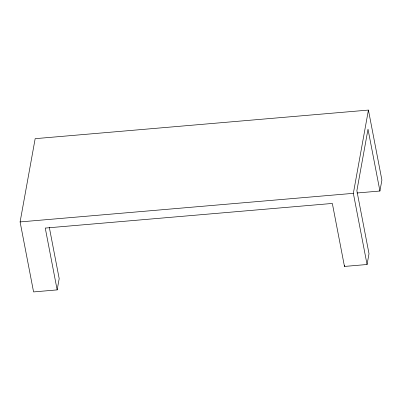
<?xml version="1.0" encoding="UTF-8"?>
<svg xmlns="http://www.w3.org/2000/svg" width="402" height="402" viewBox="0 0 402 402"><rect width="100%" height="100%" fill="white"/><g stroke="black" fill="none" stroke-linecap="round" stroke-linejoin="round"><path stroke-width="0.6" d="M49.29 227.225L59.194 278.646L57.159 289.897L33.577 291.922L20.1 221.924L35.165 138.665L368.423 110.078L381.9 180.076L379.92 191.03L356.966 192.995M57.159 289.897L45.25 228.07L332.338 203.442L344.469 266.441L367.061 264.501L353.353 193.337L368.423 110.078M344.469 266.441L344.685 265.24M367.061 264.501L369.011 253.722L356.875 190.724L368.011 129.198L379.92 191.03M20.1 221.924L353.353 193.337"/></g></svg>
